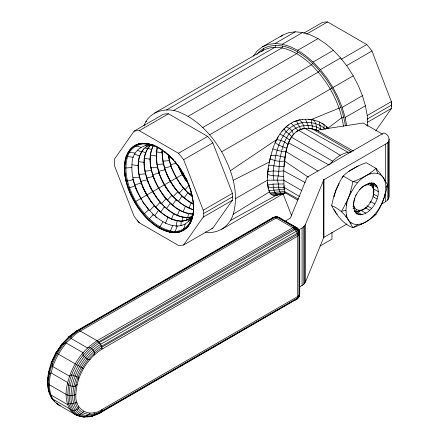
<?xml version="1.0" encoding="UTF-8"?>
<svg xmlns="http://www.w3.org/2000/svg" width="439" height="439" viewBox="0 0 439 439"><rect width="100%" height="100%" fill="white"/><g stroke="black" fill="none" stroke-linecap="round" stroke-linejoin="round"><path stroke-width="0.66" d="M303.744 33.199L322.429 22.411A62.859 36.294 60 0 1 327.593 21.95L366.774 44.569A62.859 36.294 60 0 1 371.943 51.001L391.572 102.199A62.859 36.294 60 0 1 391.632 104.992L391.615 106.364A62.859 36.294 60 0 1 391.533 108.378L375.861 130.674M353.461 151.104L316.508 130.103L316.53 127.101L315.789 123.749L314.132 120.154L308.392 119.243L302.482 119.392M382.649 134.252L363.163 123.002L318.895 129.851L318.544 130.943C282.03 116.126 282.222 169.591 284.62 191.574L274.737 192.244L270.034 193.094C264.344 179.057 268.931 162.968 272.767 148.931C277.086 135.13 287.029 120.923 302.57 119.386M371.279 182.876L372.31 183.129C373.918 185.884 373.83 189.253 373.413 192.32M298.767 230.93L299.414 231.512L299.733 233.318L299.733 293.713L298.937 296.852L297.433 298.745L100.575 412.671C92.914 417.028 83.295 418.822 75.201 414.504L58.469 404.84L55.309 402.393L52.762 399.067L50.902 394.952L48.636 391.456L48.372 390.211L47.368 381.952L48.575 371.817L48.202 375.636M357.796 224.581L352.951 227.709L348.632 220.345A28.211 16.287 -60 0 1 346.393 214.907L345.959 210.369L346.393 205.331A28.211 16.287 -60 0 1 348.632 197.309L350.695 191.212L352.951 181.636C361.363 178.689 369.484 174.524 375.987 168.34L383.187 177.361L387.505 184.726C385.651 195.251 381.842 205.441 375.987 214.408C369.484 220.597 361.363 224.763 352.951 227.709C342.881 223.906 336.422 214.896 331.675 205.688C333.525 195.157 337.339 184.967 343.194 176.001C349.691 169.816 357.818 165.651 366.225 162.704L375.987 168.34L377.633 173.449C384.476 175.474 386.402 183.475 385.749 189.807C384.46 201.057 378.588 211.609 370.055 218.99C364.414 224.022 353.999 227.66 348.632 220.345C344.423 213.897 339.04 208.514 331.675 205.688M180.972 225.668L181.197 221.267C185.11 220.888 189.088 219.719 191.953 216.822M186.745 220.833L186.91 217.689L191.069 217.042M267.516 177.471L268.295 168.51M299.65 293.093L299.398 294.942L297.719 296.523L102.002 409.521C89.358 418.362 74.515 409.79 75.848 394.42C76.584 376.377 86.741 358.784 102.002 349.126L297.719 236.127C299.447 235.315 300.227 233.257 299.414 231.512M353.911 201.517C351.628 212.13 363.816 212.685 368.316 205.287C373.221 199.575 377.216 188.04 369.825 182.854L370.845 185.384C373.04 186.718 373.765 189.434 373.776 191.854M373.545 182.97C386.743 191.163 369.66 220.74 355.974 213.409M75.546 331.972L68.786 336.806L76.962 330.693L78.191 330.369L79.64 330.666L97.897 341.207L100.575 344.33L101.832 347.573C85.89 357.829 75.332 376.119 74.421 395.051C73.653 411.464 88.003 419.75 101.832 410.877L100.575 412.671L99.346 412.995C101.135 413.022 102.095 411.107 102.002 409.521M193.396 211.038C193.226 221.465 186.048 232.944 174.596 232.708C161.876 232.297 151.268 223.676 143.18 214.572C132.337 201.545 124.698 185.209 124.286 168.071C124.067 158.188 128.364 146.577 138.85 143.822M149.156 210.243C138.225 196.924 130.213 179.683 132.123 162.112C132.677 150.264 145.282 141.495 156.372 146.538M181.417 221.13C163.709 219.78 151.236 203.916 143.932 189.099C138.559 176.774 134.438 160.202 143.932 148.81M187.124 217.552C169.52 216.213 157.129 200.447 149.869 185.713C144.469 173.306 140.008 155.636 150.868 144.897M162.068 193.703C169.366 203.619 179.611 213.524 192.617 214.117L192.831 213.98C177.576 213.058 166.233 200.338 158.792 188.101C151.91 175.534 146.571 159.352 153.403 145.682L153.173 145.803C147.186 157.354 150.637 171.177 155.576 182.465M193.681 209.793C169.218 201.468 152.432 172.384 157.447 147.038M162.139 149.71C161.267 171.479 174.058 193.698 193.144 204.119M162.326 150.215C161.788 171.764 174.437 193.67 193.369 203.981M193.061 214.023C194.241 205.315 192.748 196.491 189.961 188.221M193.489 209.732L193.676 207.115M193.632 209.842L193.594 205.842M143.965 125.889C148.837 110.913 167.374 106.403 180.654 112.757C198.483 120.335 211.905 135.453 221.651 151.806C231.979 170.464 239.343 192.973 233.23 214.199C229.822 226.03 217.579 234.552 205.254 232.044M367.772 126.311L367.251 115.616L365.424 105.777L362.427 95.697L358.339 85.632L353.258 75.826L347.304 66.519L340.631 57.948L333.404 50.315L325.793 43.812L317.99 38.599L310.192 34.802L302.581 32.519L295.348 31.8L288.675 32.673L282.727 35.104L262.451 46.808L257.369 50.748L253.281 56.093M373.359 194L373.682 188.989M47.829 379.45L48.076 376.909M143.482 143.218L143.454 143.465C124.928 144.014 121.971 167.292 126.339 181.307L125.982 181.395M285.015 221.327L290.382 218.09L307.059 177.268L383.884 132.918C389.256 134.29 391.281 141.781 385.502 144.151L323.752 179.825L305.434 224.516L303.009 227.391L100.575 344.33C83.361 355.398 71.963 375.142 70.981 395.583C70.18 407.864 79.766 420.128 92.914 415.931L93.951 415.102L101.349 411.952L101.069 412.287M176.094 226.453L177.115 220.702M182.004 221.629L182.849 217.129M187.826 217.431L188.583 213.557M285.515 154.468L284.17 166.535L279.083 166.419L268.778 165.267M346.075 216.915L346.393 214.907M345.35 125.499C341.707 101.925 329.623 79.986 312.694 63.309C300.078 51.456 280.79 39.762 263.444 48.531L263.153 50.32L261.545 51.572M334.079 196.694L335.994 190.016L339.133 183.59M285.553 154.243C286.848 147.164 288.61 139.717 293.482 134.158L292.078 130.751L289.515 128.429L286.162 126.789L281.822 131.393M354.032 200.864L354.273 199.547M138.548 143.981L143.18 143.377L148.492 143.718L153.771 145.304M191.794 219.385L192.079 219.209M193.429 211.582C193.023 223.33 182.481 234.228 170.244 230.832C154.929 227.029 143.635 214.435 135.783 201.38C128.407 188.057 123.145 171.978 127.513 156.816C130.515 145.271 144.272 140.793 154.457 145.797M285.098 157.261L275.813 155.34L270.841 155.433L269.359 162.007L233.23 180.319M380.629 206.209L380.734 205.71M338.447 184.704L338.557 184.193M189.714 223.978L191.843 219.127M192.858 214.012L190.976 218.172L189.977 222.76L190.219 223.665M157.222 147.158C152.201 172.511 168.993 201.6 193.462 209.93M101.941 410.366L101.76 411.118L297.483 298.125L299.354 295.919L299.398 294.942L299.398 234.547C299.513 231.529 297.735 228.445 295.063 227.034L278.326 217.376C276.603 216.29 274.408 216.932 272.679 217.695L76.962 330.693L76.062 331.599L77.846 330.572M192.222 218.611L193.347 213.848M299.617 294.673L298.937 296.852L298.268 297.472M345.959 210.369L341.432 211.324C349.691 197.978 353.576 179.792 370.055 173.926L370.291 173.004M78.696 406.487L78.093 408.758L76.595 409.741L73.269 410.635L71.672 410.481L69.499 408.731L52.762 399.067L52.422 399.364L54.875 401.636M98.638 341.838L295.326 228.05L297.181 228.006L298.789 229.893L299.272 231.068L297.187 233.268L101.469 346.267L100.575 344.33L98.391 341.613C78.493 354.69 64.44 379.559 68.594 403.666L67.633 404.615L50.902 394.952C49.294 389.766 49.173 384.295 49.766 378.934C49.81 373.704 53.432 368.93 52.422 363.739L51.67 363.097L51.429 362.208L55.972 352.747L61.894 344.083L69.302 336.279L71.156 336.323L78.894 330.441L274.616 217.442L277.459 216.921L279.561 217.695L296.292 227.358L297.697 228.532C296.506 227.139 294.498 226.486 292.851 227.698L97.134 340.697C80.529 351.068 69.477 369.397 66.498 388.597C64.731 399.249 68.029 414.575 80.683 416.249M183.354 230.42L186.954 227.386L189.774 223.698M190.976 218.172L188.408 221.525L185.214 224L183.743 229.07L183.859 230.102L179.332 231.787M275.714 45.321L275.171 47.176L166.529 109.904M51.429 362.208L48.372 372.524L49.338 374.11L48.114 383.752L49.338 392.548L52.422 399.364C45.206 388.564 47.577 374.615 51.67 363.097C57.136 349.96 65.823 337.778 78.191 330.369L275.028 216.871L277.624 217.442L294.355 227.106L296.462 229.246L298.18 232.226L298.986 235.123L298.986 295.518L298.18 298.054L101.469 411.766M354.427 199.043L354.723 198.033M93.919 355.266L94.742 352.747L92.914 349.916L90.407 347.441L87.548 347.984L70.816 338.321L71.156 336.323C60.324 346.409 52.658 359.684 49.338 374.11L50.902 372.815L67.633 382.479L68.594 385.222L71.991 386.161L75.354 386.32L77.127 384.35M193.775 207.845L193.484 208.02L193.061 201.523L191.514 192.617M165.421 223.5L167.945 217.085M171.44 219.319L173.734 213.535M177.23 215.768L179.524 209.985M183.25 211.587L185.313 206.434M189.039 208.037L191.102 202.878M270.034 158.753L274.743 160.608L279.681 161.393L284.631 161.091L308.441 177.274M282.743 46.018L282.058 47.856L173.41 110.584M174.596 232.708L174.727 232.385L179.732 231.787M185.214 224L181.477 225.531L177.285 226.074L175.161 231.315L175.106 232.39C151.905 230.255 136.337 208.212 128.589 188.084C123.288 173.696 121.202 149.929 139.075 143.707M299.848 286.87L303.815 284.324L305.434 282.101L323.691 237.477L347.008 223.967M191.794 194.696L189.774 187.59C183.903 171.715 173.608 156.877 158.885 148.091L159.181 147.932M286.76 148.393L278.809 145.117L275.198 142.659L278.189 136.754M47.703 380.723C46.781 382.259 47.961 384.048 49.382 384.762L66.113 394.42C69.11 395.962 72.858 395.962 75.848 394.42M381.359 204.135C384.29 202.275 388.976 200.733 389.201 196.59L389.201 139.004M342.371 177.844L343.194 176.001L352.951 181.636L357.796 182.492M191.3 220.932L189.999 223.797L187.574 226.974M51.33 362.576L56.033 352.786L62.162 343.814L63.715 344.176C70.042 341.087 73.752 334.046 80.397 331.033L276.12 218.04C277.448 217.168 279.583 217.036 280.455 218.6M169.58 232.215L169.734 231.891L174.887 232.527M177.285 226.074L172.741 225.624L169.871 232.028L164.592 230.448L159.088 227.693L158.885 227.995M384.882 195.02L385.25 194.29M333.931 196.112L334.298 195.393M355.694 195.509L356.457 194.038M350.701 223.495L351.085 222.825M297.719 51.923L296.726 53.646L188.079 116.368M385.859 187.338L387.505 184.726M172.741 225.624L167.961 224.192L163.061 221.805L159.181 227.814L153.705 224.093M57.075 351.842L58.211 350.179M59.726 347.962L60.856 346.3M154.923 215.516L158.55 210.248L159.335 211.137M160.773 212.01L164.395 206.736L165.185 207.625M166.617 208.498L170.239 203.23L171.029 204.119M172.461 204.991L176.083 199.723L176.873 200.607M178.305 201.485L181.933 196.211L182.717 197.1M184.15 197.973L188.002 192.567L191.903 195.904M189.999 194.466L191.448 192.353M134.131 131.124L114.541 158.995A62.859 36.294 60 0 0 114.541 165.882L134.131 216.378A62.859 36.294 60 0 0 137.182 220.301L139.295 222.803L178.475 245.423A62.859 36.294 60 0 0 183.645 244.962L212.838 228.11L232.429 200.239A62.859 36.294 60 0 0 232.429 193.352L212.838 142.856A62.859 36.294 60 0 0 207.669 136.43L168.488 113.811A62.859 36.294 60 0 0 163.324 114.272L134.131 131.124A62.859 36.294 60 0 1 139.295 130.663L168.488 113.811M183.645 244.962L203.235 217.091L232.429 200.239M169.871 156.059L169.58 156.224L164.301 151.707M83.509 411.354C82.115 413.725 79.404 415.53 76.578 415.025L71.672 410.481L68.594 403.666L71.991 403.847L75.354 402.706L77.127 403.013M130.388 149.298C117.855 167.517 127.897 191.898 138.85 208.448M256.919 54.436L258.505 52.356L263.444 48.531M188.594 225.783L187.382 227.369L183.639 230.234M271.785 218.6C272.657 217.036 274.792 217.168 276.12 218.04L292.851 227.698C295.694 229.498 297.582 232.769 297.719 236.127L297.719 296.523C297.812 298.108 296.857 300.024 295.063 299.996L297.433 298.745M323.642 237.548L323.752 179.825M312.694 63.309L311.394 64.796L202.752 127.524M149.573 210.78L154.468 205.573L154.972 206.813M155.444 207.301L160.339 202.088L160.844 203.328M161.316 203.817L166.211 198.609M167.616 199.877L172.083 195.13M173.065 196.853L177.954 191.645M178.936 193.374L183.826 188.166L188.567 193.594M184.808 189.895L189.05 185.28M316.508 130.103L312.217 128.852L351.617 151.872C342.453 152.174 334.803 158.386 328.976 164.949L288.489 142.796M359.607 189.582C362.296 186.58 366.713 183.398 370.845 185.384M174.887 161.354L174.596 161.514L169.58 156.224M148.195 219.868L148.448 219.604L153.771 224.197M163.061 221.805L158.161 218.534L153.381 214.446L148.492 219.687L143.454 214.331L143.18 214.572M62.162 343.814L61.992 344.637M355.76 211.115L354.948 211.883L356.435 211.653L356.128 211.274M319.724 70.728L318.28 72.062L209.633 134.789M361.039 224.417L361.758 223.78M358.147 165.991L348.895 171.331M144.65 204.267L148.843 209.655L143.701 214.259L138.845 208.41M369.825 202.588L370.845 201.704M356.715 209.864L355.096 211.258L354.043 210.517M286.162 126.789L288.582 124.841M280.691 36.678L282.727 35.104M150.643 145.018C140.469 154.857 143.811 171.265 148.475 183.047M191.739 216.959C179.441 227.578 162.666 215.823 154.243 205.704M384.882 180.78L385.25 180.506M90.127 413.083L87.054 415.782L84.381 417.05C69.856 415.146 67.469 397.509 70.235 385.777C74.29 368.541 84.442 352.396 99.565 342.854M101.349 345.937C84.722 356.633 73.714 375.702 72.764 395.451C71.985 407.31 81.248 419.157 93.951 415.102L94.742 413.895L93.919 412.709M333.925 209.902L334.298 209.628M363.816 208.92L366.867 206.818M354.311 210.468L355.096 211.258L357.006 211.691L359.162 211.433L360.693 210.385M230.382 170.722L276.652 139.569M359.162 211.433L363.344 209.238M188.929 219.165L188.935 221.272M295.952 131.881C299.058 129.626 302.844 128.375 306.685 128.325M233.23 214.199L269.348 191.969L268.772 190.592L279.083 189.763L284.203 189.78M154.512 113.042L263.153 50.32C280.148 41.732 299.041 53.185 311.394 64.796C328.125 81.264 339.984 102.989 343.49 126.289M262.451 46.808L268.405 44.377L275.077 43.505L295.348 31.8M145.781 121.883L146.966 121.197M275.077 43.505L282.304 44.224L302.581 32.519M306.576 34.083L327.593 21.95M282.304 44.224L289.916 46.507L297.719 50.304L317.99 38.599M297.719 50.304L305.522 55.517L313.128 62.02L333.404 50.315M313.128 62.02L320.36 69.653L340.631 57.948M139.295 130.663L178.475 153.282L207.669 136.43M341.087 59.402L366.774 44.569M178.475 153.282A62.859 36.294 60 0 1 183.645 159.714L212.838 142.856M346.837 65.493L371.943 51.001M134.422 202.17L183.957 173.57M221.651 151.806L331.988 88.102M320.36 69.653L327.033 78.224L332.981 87.531L353.258 75.826M346.733 126.009L345.147 117.476L342.157 107.401L362.427 95.697M345.147 117.476L365.424 105.777M203.235 217.091A62.859 36.294 60 0 0 203.235 210.204L232.429 193.352M367.009 115.649L391.533 101.491M203.334 213.705L232.527 196.853M367.108 119.15L391.632 104.992M367.597 122.201L391.533 108.378M235.556 198.598L267.466 180.177L283.682 180.177L301.867 190.674M366.708 125.647L367.866 124.978M221.651 229.334L283.391 193.687M99.346 342.585L295.063 229.586L297.395 228.917L298.284 229.153M320.108 245.994L331.983 239.134L331.983 232.346M99.938 412.649L101.124 411.963M361.462 210.5L363.783 209.167M131.201 195.196L128.364 188.21L135.152 185.938M141.501 183.107L134.543 184.742L137.363 191.684L140.87 198.45M140.491 181.395L147.449 179.765M153.403 176.418L146.445 178.053M165.3 169.728L158.956 171.226M165.541 171.089L164.296 168.016L171.254 166.386L169.525 160.57L168.472 154.89M139.717 177.109L133.116 177.74M145.677 173.8L139.075 174.431M151.642 170.491L145.035 171.122M157.601 167.188L151 167.813M169.525 160.57L162.924 161.201M230.382 220.499L276.652 195.081L278.194 194.669C275.072 195.981 270.742 195.481 269.348 191.958M138.263 165.679L132.112 164.773M144.233 162.441L138.74 161.645M150.204 159.203L144.052 158.292M156.174 155.966L150.681 155.17M139.717 155.927L139.487 156.048C135.13 171.874 141.874 188.501 150.868 201.413M145.677 152.75L141.358 151.23M151.642 149.573L147.323 148.053M141.501 151.987L139.487 156.048L134.811 154.177M147.449 148.837L144.98 147.811M145.133 145.408L146.955 146.467L143.707 148.931L141.27 152.108L137.347 150.105M357.006 211.691L359.245 210.528M99.565 412.984L91.707 416.326L90.407 416.26M311.229 119.556L340.905 107.418M146.73 146.588L150.5 145.018M192.244 216.559C179.853 220.674 167.896 210.929 160.114 202.225M183.859 230.102L179.513 231.924L175.545 232.44M374.023 215.214L375.987 214.408M293.883 121.779L299.623 119.891L302.114 122.613L303.629 125.543L304.364 128.501M297.686 200.03L285.295 192.875L284.851 193.039A96.048 55.457 60 0 1 283.029 193.632L291.677 215.928M284.823 193.045L285.295 192.875L284.598 191.514L298.35 199.092M128.062 188.386L128.364 188.21M272.751 195.097L281.536 193.923L282.864 194.159L275.187 195.3L282.65 193.797M275.571 217.091L277.377 217.096M133.269 179.611L126.339 181.307M90.127 359.272L88.129 359.728L82.966 355.294L83.053 352.731L66.316 343.068C60.467 350.031 55.863 357.999 52.762 366.549L69.499 376.207L71.672 374.851L78.093 377.106L78.696 379.066M170.244 164.674L176.363 163.303M152.393 174.706L159.352 173.076L158.528 172.017M370.055 173.926L374.023 173.125L377.633 173.449M343.814 117.208L341.877 117.592L328.015 128.1M268.306 188.973L267.675 185.006L273.02 184.095L283.737 183.968M352.967 208.311L354.877 208.004M280.828 194.422L283.298 194.06M283.16 193.709L281.536 193.923C277.327 190.707 279.648 184.385 277.196 180.177C279.577 172.483 278.573 164.186 280.494 156.339C282.003 148.47 284.231 140.48 289.087 133.961C296.621 123.677 311.975 123.172 322.05 129.829M140.398 143.531L141.72 143.361M140.837 143.564L142.818 143.306M267.938 171.589L273.354 170.936L278.666 171.303L283.912 170.93L305.297 182.657M270.814 193.994L285.295 192.875M82.966 417.001L84.996 416.798M86.351 416.666L89.057 416.397M372.996 186.076L373.413 186.043L372.738 186.262L372.02 184.742L369.825 182.854M168.883 157.892L171.435 157.689M156.959 164.51L163.335 164.005L162.962 162.88M124.286 168.071L131.738 167.544M286.124 151.181L281.542 151.367L272.767 148.931M283.029 193.637L283.693 193.637M267.938 187.107L273.36 187.453L278.666 187.157L283.945 187.689L284.192 189.697M125.982 156.701L126.514 156.416L133.269 157.255M144.733 143.344L146.615 143.531M143.18 143.377L148.195 143.877L153.705 145.539M277.838 217.234L278.666 217.316M170.497 232.094L174.261 232.467M308.452 119.249C315.723 119.792 322.978 122.706 328.015 128.084L326.166 126.284L326.671 128.627M128.062 152.108L128.589 151.828L129.549 152.317L135.152 153.096M278.803 194.74C273.645 194.548 273.404 187.936 273.02 184.095M283.715 176.78L278.419 175.935L273.014 175.754L267.675 174.601M276.619 139.651L280.828 140.326L284.532 141.984L287.968 144.261M155.993 151.817L161.92 152.849L161.651 151.515M352.94 206.407L354.273 206.681M134.422 145.671L134.724 145.512M140.914 147.268L135.783 146.006L134.949 145.391M152.234 144.656L153.996 145.183M164.477 230.316L169.871 232.028M144.365 143.762L148.843 145.194M149.282 144.244L153.381 145.644M298.641 230.508L299.173 230.694L299.617 232.22L298.652 233.806L101.76 347.249L102.002 349.126M374.697 183.634C361.001 179.661 346.832 204.201 357.121 214.073M60.319 405.598L58.469 404.84L56.346 403.002M373.183 188.112L373.605 188.304M373.183 192.573L373.605 192.765M154.374 145.594L157.381 147.054M155.049 146.088L159.763 148.382M153.474 145.463L159.088 148.162M152.053 145.227L153.173 145.803M361.039 178.344L361.758 178.717M305.061 128.418L348.001 152.234M279.917 133.994L286.579 137.747L289.603 140.118M371.811 182.959L376.98 185.944M373.134 184.94L377.727 187.596M373.216 188.721L378.336 191.678M373.134 193.813L377.727 196.463M372.958 196.656L376.98 198.977M370.675 201.605L374.697 203.926M366.955 205.732L371.548 208.382M365.654 207.921L369.748 210.286M356.325 211.4L362.065 214.72M355.096 211.911L360.265 214.896M55.972 352.747L83.509 368.645M361.281 210.528L365.906 213.206M291.293 137.039L332.592 161.129M283.907 187.233L299.661 196.601M298.597 130.235L340.296 155.274M286.03 151.625L318.012 171.062M321.853 123.233L324.086 124.665L323.927 129.384M159.725 148.294L162.414 150.154M163.478 150.862L165.069 151.927M325.628 129.203C314.538 119.496 295.507 119.891 286.135 131.865C280.691 138.625 277.783 146.988 275.813 155.34C274.501 163.478 271.862 171.989 273.952 180.177M97.897 341.207L98.391 341.613M164.592 151.548L170.244 156.344L173.372 159.648M192.167 196.458L187.777 192.705L183.606 188.298L179.754 183.348M155.516 216.861L156.471 217.678M53.119 399.506L51.67 398.162L51.33 396.746M297.988 130.553L291.161 123.161M337.218 214.292L335.994 213.047L334.578 210.199M291.622 136.545L289.087 133.961L286.135 131.865L283.901 128.984M172.148 158.463L173.065 159.428M148.843 209.655L153.381 214.446M152.75 214.128L154.111 215.565M137.182 220.301L139.295 222.803M170.431 165.327C174.239 173.224 177.817 181.526 183.826 188.166M175.161 161.536L175.984 162.595M178.673 166.216L180.204 168.373M174.596 161.514C181.12 169.278 186.257 178.168 189.714 187.705M187.404 181.735L182.459 174.431L178.377 165.926M187.947 182.849L182.234 174.563L177.444 164.323M180.753 184.687L181.565 185.724M182.372 186.767L183.59 188.331M174.453 187.618L176.489 190.235M171.012 194.225L172.242 195.805M163.072 195.042L165.953 198.746M160.904 203.284C155.077 196.315 150.286 188.463 147.224 179.891M150.275 200.601L155.033 206.764M147.68 208.761L148.514 209.837M298.015 228.884L299.272 231.068M298.18 229.707L298.443 230.091M372.941 184.358L371.915 183.178L372.02 184.742L373.106 186.432L373.287 188.572M56.774 403.062L57.322 403.913M180.89 169.449L181.576 170.524M182.608 172.137L183.299 173.213M182.289 174.535L186.246 180.714M184.583 178.596L185.659 180.286M179.985 183.601L176.319 177.982L173.284 171.995M174.091 187.047L170.453 181.367L167.039 174.777M164.905 185.351L168.554 191.064M162.66 194.515L158.567 188.232L155.17 181.543M152.701 191.613L154.55 194.499M155.285 195.657L156.767 197.967M140.645 198.576L141.325 199.646M142.351 201.254L144.404 204.464M321.183 129.977L320.497 128.852L319.4 121.987M332.981 87.531L338.068 97.337L342.157 107.401M185.993 178.283L187.168 180.555M178.914 168.016L181.367 172.757M161.42 178.761L164.224 184.182M149.551 185.532L152.388 191.009M143.301 188.304L146.785 195.031M350.695 191.212L351.085 191.997M48.372 390.211L51.061 396.154M300.616 129.384L299.436 126.492L297.598 123.754L296.715 120.687M188.715 184.358L189.489 186.262M170.497 165.283L173.383 172.324M166.041 172.318L166.793 174.162M158.594 171.984L159.851 175.073M160.35 176.308L161.108 178.163M152.898 175.951L154.16 179.057M141.259 183.282L141.77 184.534M142.532 186.421L143.043 187.672M135.338 187.393L136.88 191.179M305.522 119.178L307.969 125.367L308.595 128.364L312.156 128.841L312.31 125.916L311.344 122.679L311.333 119.578M183.645 159.714L203.235 210.204M373.106 195.229L373.287 195.706M190.191 188.172L191.135 191.349M171.023 166.513L169.295 160.696L168.241 155.016M132.852 179.052L134.356 184.111M192.309 195.767L192.54 197.007M101.832 347.573L101.941 348.209M372.294 184.868L372.684 187.244M346.069 203.131L346.393 205.331M380.624 173.926L380.734 174.881M283.803 185.664L283.945 187.689M193.259 200.749L193.385 202.659M299.206 294.415L299.272 295.436M267.516 182.69L267.669 184.995M391.572 102.199L391.615 106.364M368.305 183.458L368.316 184.72M388.581 141.254L388.581 198.84M387.824 142.307L387.824 199.899M385.502 144.151L385.502 181.861M385.502 192.831L385.502 201.742M323.911 179.716L323.911 237.301M323.691 179.891L323.691 237.477M323.609 180.028L323.609 237.62M305.434 224.516L305.434 282.101M304.496 226.03L304.496 283.621M303.815 226.733L303.815 284.324M302.076 227.995L302.076 285.58M284.373 193.314A46.271 4.758 -26.7 0 1 282.601 193.884M212.838 228.11A62.859 36.294 60 0 1 211.839 228.285"/></g></svg>
